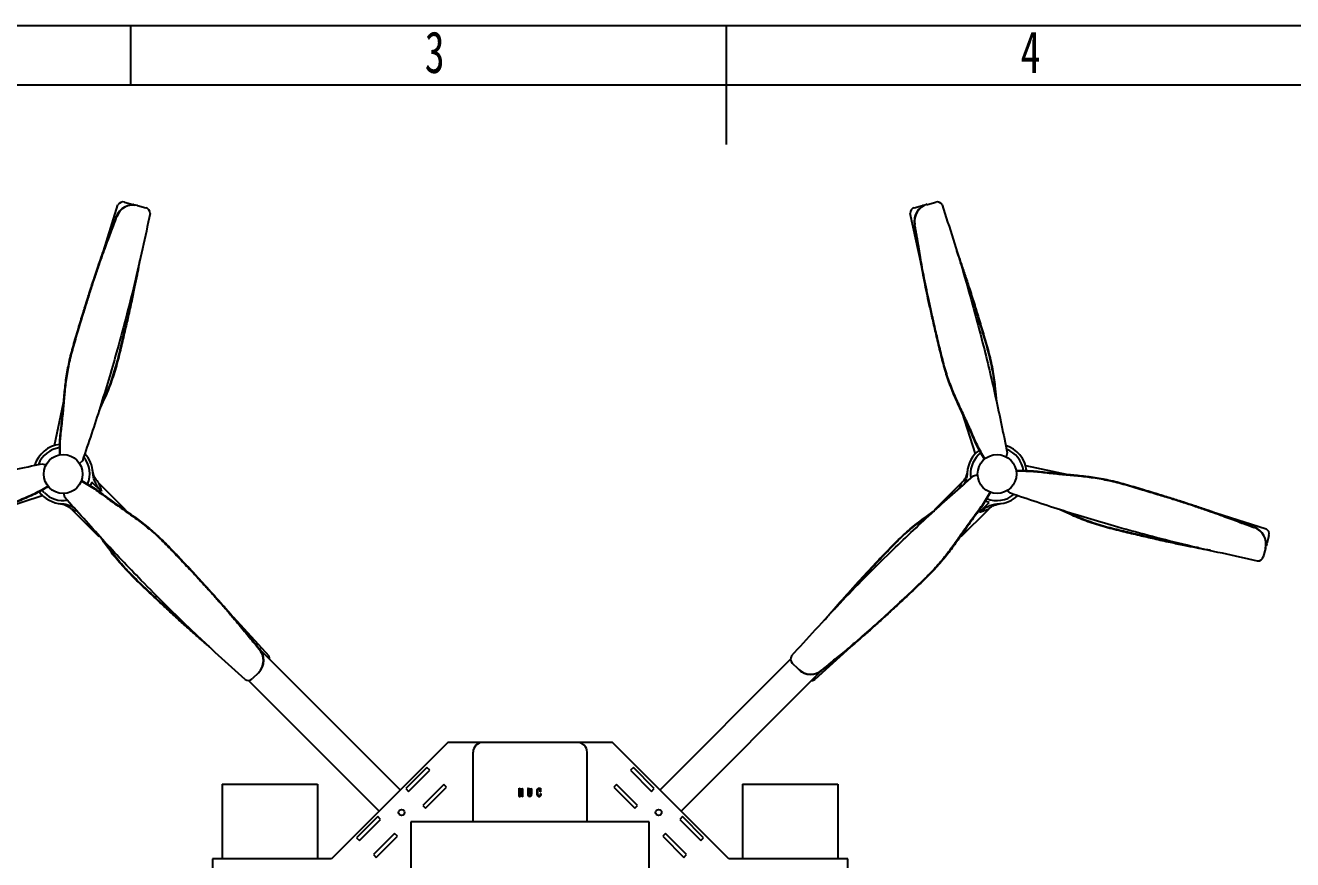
# Model space of a CAD drawing. Header units: millimetres. Extents: x 0 to 297, y 0 to 210.
# Drawn here: x 99.7 to 206, y 140 to 210 of the extents above; entities that cross this region are included whole.
import ezdxf

# ---------------------------------------------------------------- set-up
doc = ezdxf.new("R2010")
doc.units = ezdxf.units.MM
doc.layers.add('图框', color=7, linetype='Continuous')
doc.styles.add('SLDTEXTSTYLE5', font='TXT', dxfattribs={"width": 0.7})

msp = doc.modelspace()

# ---------------------------------------------------------------- linework, layer by layer
at = {"color": 7, "linetype": 'Continuous', "lineweight": 25}
for p, q in [((106.12, 190.7), (107.46, 194.93)), ((108.01, 195.17), (108.71, 194.98)), ((108.71, 194.98), (108.89, 194.93)), ((108.75, 194.97), (108.71, 194.98)), ((108.75, 194.97), (108.91, 194.92)), ((109.07, 194.89), (109.1, 194.88)), ((109.1, 194.88), (109.8, 194.69)), ((174.28, 194.69), (174.98, 194.88)), ((174.98, 194.88), (175.16, 194.92)), ((175.02, 194.89), (174.98, 194.88)), ((175.02, 194.89), (175.18, 194.92)), ((175.34, 194.97), (175.38, 194.98)), ((175.38, 194.98), (176.08, 195.17)), ((107.32, 193.94), (107.35, 193.93)), ((174.88, 189.87), (173.93, 194.21)), ((174.3, 193.27), (174.34, 193.28)), ((102.14, 174.74), (102.9, 178.31)), ((179.42, 174.05), (178.29, 177.53)), ((104.48, 173.47), (104.24, 173.22)), ((179.65, 173.93), (179.88, 174.13)), ((182.08, 174.13), (181.99, 173.79)), ((101.08, 173.2), (101.42, 173.11)), ((105.34, 172.63), (105.34, 172.62)), ((179.26, 172.2), (179.61, 172.3)), ((183.62, 173.07), (187.18, 172.32)), ((105.27, 171.68), (105.14, 171.35)), ((106.07, 170.88), (105.27, 171.68)), ((108.1, 169.35), (105.83, 171.62)), ((178.26, 171.62), (175.99, 169.35)), ((101.17, 170.54), (97.69, 169.41)), ((101.28, 170.77), (101.08, 171)), ((103.01, 170.39), (102.92, 170.73)), ((182.35, 170.73), (182.09, 170.98)), ((103.59, 169.38), (105.86, 167.11)), ((108.1, 169.35), (108.08, 169.32)), ((178.22, 167.11), (180.5, 169.38)), ((179.75, 169.14), (180.56, 169.95)), ((180.56, 169.95), (180.23, 170.07)), ((181.5, 169.87), (181.5, 169.87)), ((199.58, 169.09), (203.81, 167.75)), ((178.22, 167.11), (178.2, 167.14)), ((202.81, 167.9), (202.8, 167.86)), ((204.05, 167.2), (203.86, 166.5)), ((203.76, 166.11), (203.57, 165.41)), ((203.77, 166.15), (203.76, 166.11)), ((203.86, 166.5), (203.8, 166.33)), ((203.85, 166.46), (203.8, 166.31)), ((203.85, 166.46), (203.86, 166.5)), ((117.12, 160.36), (120.11, 157.08)), ((119.32, 157.7), (119.29, 157.67)), ((131.14, 145.84), (119.44, 157.54)), ((169.23, 158.1), (165.95, 155.1)), ((163.91, 156.8), (152.95, 145.84)), ((164.56, 155.97), (164.05, 156.48)), ((119.24, 155.68), (118.73, 155.17)), ((119.27, 155.71), (119.24, 155.68)), ((154.71, 144.07), (166.41, 155.77)), ((164.59, 155.94), (164.56, 155.97)), ((166.58, 155.89), (166.55, 155.92)), ((118.41, 155.03), (129.38, 144.07)), ((135.14, 149.83), (125.38, 140.07)), ((138.09, 149.83), (135.14, 149.83)), ((137.25, 149), (137.25, 143.17)), ((146, 149.83), (138.09, 149.83)), ((148.95, 149.83), (146, 149.83)), ((146.84, 143.17), (146.84, 149)), ((158.71, 140.07), (148.95, 149.83)), ((133.38, 147.72), (131.61, 145.96)), ((133.38, 147.72), (131.61, 145.96)), ((131.85, 145.72), (133.62, 147.49)), ((131.85, 145.72), (133.62, 147.49)), ((133.62, 147.49), (133.38, 147.72)), ((133.62, 147.49), (133.38, 147.72)), ((150.71, 147.72), (150.47, 147.49)), ((150.71, 147.72), (150.47, 147.49)), ((150.47, 147.49), (152.24, 145.72)), ((150.47, 147.49), (152.24, 145.72)), ((152.47, 145.96), (150.71, 147.72)), ((152.47, 145.96), (150.71, 147.72)), ((116.21, 146.33), (116.21, 140.07)), ((116.21, 146.33), (124.21, 146.33)), ((124.21, 146.33), (124.21, 140.07)), ((131.61, 145.96), (131.85, 145.72)), ((131.61, 145.96), (131.85, 145.72)), ((134.8, 146.31), (133.03, 144.54)), ((134.8, 146.31), (133.03, 144.54)), ((133.26, 144.31), (135.03, 146.07)), ((133.26, 144.31), (135.03, 146.07)), ((135.03, 146.07), (134.8, 146.31)), ((135.03, 146.07), (134.8, 146.31)), ((141.14, 146), (141.16, 146)), ((141.14, 145.46), (141.14, 146)), ((141.16, 146), (141.37, 145.4)), ((141.17, 145.86), (141.17, 145.35)), ((141.38, 145.26), (141.17, 145.86)), ((141.35, 145.99), (141.36, 146)), ((141.36, 145.98), (141.35, 145.99)), ((141.36, 146), (141.41, 145.94)), ((141.37, 145.4), (141.37, 145.86)), ((141.4, 145.86), (141.4, 145.26)), ((141.86, 145.99), (141.87, 146.01)), ((141.86, 145.98), (141.86, 145.99)), ((141.87, 146.01), (141.92, 145.94)), ((141.87, 145.55), (141.87, 145.86)), ((141.91, 145.85), (141.91, 145.55)), ((142.11, 145.99), (142.12, 146)), ((142.11, 145.97), (142.11, 145.99)), ((142.12, 146), (142.16, 145.94)), ((142.12, 145.58), (142.12, 145.86)), ((142.15, 145.86), (142.15, 145.8)), ((142.15, 145.8), (142.15, 145.54)), ((142.88, 145.93), (142.89, 145.91)), ((142.89, 145.91), (142.9, 145.98)), ((142.9, 145.98), (142.92, 145.98)), ((142.92, 145.98), (142.92, 145.68)), ((149.29, 146.31), (149.06, 146.07)), ((149.29, 146.31), (149.06, 146.07)), ((149.06, 146.07), (150.82, 144.31)), ((149.06, 146.07), (150.82, 144.31)), ((151.06, 144.54), (149.29, 146.31)), ((151.06, 144.54), (149.29, 146.31)), ((152.24, 145.72), (152.47, 145.96)), ((152.24, 145.72), (152.47, 145.96)), ((159.88, 146.33), (159.88, 140.07)), ((159.88, 146.33), (167.88, 146.33)), ((167.88, 146.33), (167.88, 140.07)), ((141.15, 145.28), (141.13, 145.33)), ((141.4, 145.26), (141.38, 145.26)), ((142.92, 145.68), (142.9, 145.68)), ((142.91, 145.49), (142.92, 145.55)), ((142.92, 145.55), (142.94, 145.54)), ((129.26, 143.6), (127.49, 141.83)), ((129.26, 143.6), (127.49, 141.83)), ((129.49, 143.36), (129.26, 143.6)), ((129.49, 143.36), (129.26, 143.6)), ((133.03, 144.54), (133.26, 144.31)), ((133.03, 144.54), (133.26, 144.31)), ((150.82, 144.31), (151.06, 144.54)), ((150.82, 144.31), (151.06, 144.54)), ((154.83, 143.6), (154.6, 143.36)), ((154.83, 143.6), (154.6, 143.36)), ((156.6, 141.83), (154.83, 143.6)), ((156.6, 141.83), (154.83, 143.6)), ((127.73, 141.59), (129.49, 143.36)), ((127.73, 141.59), (129.49, 143.36)), ((152.04, 143.17), (132.04, 143.17)), ((132.04, 143.17), (132.04, 123.17)), ((152.04, 123.17), (152.04, 143.17)), ((154.6, 143.36), (156.36, 141.59)), ((154.6, 143.36), (156.36, 141.59)), ((127.49, 141.83), (127.73, 141.59)), ((127.49, 141.83), (127.73, 141.59)), ((130.67, 142.18), (128.9, 140.42)), ((130.67, 142.18), (128.9, 140.42)), ((129.14, 140.18), (130.91, 141.95)), ((129.14, 140.18), (130.91, 141.95)), ((130.91, 141.95), (130.67, 142.18)), ((130.91, 141.95), (130.67, 142.18)), ((153.42, 142.18), (153.18, 141.95)), ((153.42, 142.18), (153.18, 141.95)), ((153.18, 141.95), (154.95, 140.18)), ((153.18, 141.95), (154.95, 140.18)), ((155.18, 140.42), (153.42, 142.18)), ((155.18, 140.42), (153.42, 142.18)), ((156.36, 141.59), (156.6, 141.83)), ((156.36, 141.59), (156.6, 141.83)), ((128.9, 140.42), (129.14, 140.18)), ((128.9, 140.42), (129.14, 140.18)), ((154.95, 140.18), (155.18, 140.42)), ((154.95, 140.18), (155.18, 140.42)), ((115.38, 140.07), (115.38, 126.26)), ((125.38, 140.07), (115.38, 140.07)), ((168.71, 140.07), (158.71, 140.07)), ((168.71, 126.26), (168.71, 140.07))]:
    msp.add_line(p, q, dxfattribs=at)
for centre, radius in [((102.86, 172.35), 1.63), ((181.23, 172.35), 1.63), ((131.26, 143.95), 0.25), ((152.83, 143.95), 0.25)]:
    msp.add_circle(centre, radius, dxfattribs=at)
for centre, radius, start, end in [((108.71, 193.46), 1.47, 75.901, 161.3007), ((108.75, 193.45), 1.47, 75.901, 161.3007), ((107.89, 194.7), 0.486, 75.6873, 151.7664), ((109.67, 194.22), 0.486, 358.2336, 74.3127), ((174.42, 194.22), 0.486, 105.6873, 181.7664), ((175.74, 193.56), 1.47, 105.901, 191.3007), ((175.78, 193.57), 1.47, 105.901, 191.3007), ((176.2, 194.7), 0.486, 28.2336, 104.3127), ((102.86, 172.35), 2.5, 96.3962, 163.0987), ((102.86, 172.35), 2.23, 97.2404, 159.0058), ((181.23, 172.35), 2.5, 6.3962, 73.0987), ((181.23, 172.35), 2.23, 7.2404, 69.0058), ((102.86, 172.35), 2.23, 337.2537, 39.4518), ((102.86, 172.35), 2.5, 2.9157, 42.977), ((181.23, 172.35), 2.5, 126.3764, 177.0843), ((181.23, 172.35), 2.23, 135, 188.9902), ((102.86, 172.35), 2.5, 216.3764, 267.0843), ((102.86, 172.35), 2.23, 225, 278.9902), ((181.23, 172.35), 2.23, 247.2537, 309.4518), ((181.23, 172.35), 2.5, 272.9157, 312.977), ((202.33, 166.47), 1.47, 345.901, 71.3007), ((202.34, 166.5), 1.47, 345.901, 71.3007), ((203.58, 167.32), 0.486, 345.6873, 61.7664), ((203.1, 165.54), 0.486, 268.2336, 344.3127), ((118.19, 156.7), 1.47, 315.901, 41.3007), ((118.22, 156.73), 1.47, 315.901, 41.3007), ((119.68, 156.82), 0.503, 358.0367, 31.1472), ((164.39, 156.82), 0.486, 148.2336, 224.3127), ((165.58, 157.02), 1.47, 225.901, 311.3007), ((165.61, 157), 1.47, 225.901, 311.3007), ((118.39, 155.52), 0.486, 238.2336, 314.3127), ((165.69, 155.53), 0.503, 268.0367, 301.1472), ((138.09, 149), 0.833, 90, 180), ((146, 149), 0.833, 0, 90)]:
    msp.add_arc(centre, radius, start, end, dxfattribs=at)
for points, knots in [([(176.62, 194.93), (177.24, 193.02), (178.47, 189.19), (179.94, 183.79), (181.14, 178.77), (181.77, 175.68), (182.08, 174.13)], [0, 0, 0, 0, 0.280354, 0.560215, 0.780034, 1, 1, 1, 1]), ([(102.57, 173.95), (102.57, 174.39), (102.56, 175.26), (102.74, 176.56), (102.86, 177.84), (102.96, 179.13), (103.11, 180.43), (103.35, 181.77), (103.72, 183.14), (104.12, 184.51), (104.51, 185.8), (104.87, 186.95), (105.19, 187.97), (105.51, 188.93), (105.82, 189.85), (106.12, 190.71), (106.39, 191.46), (106.65, 192.13), (106.88, 192.75), (107.1, 193.34), (107.25, 193.74), (107.32, 193.94)], [0, 0, 0, 0, 0.0633685, 0.1268838, 0.1892554, 0.2511203, 0.3139974, 0.3796083, 0.4479808, 0.5206501, 0.5859377, 0.6439557, 0.6954029, 0.740978, 0.7916937, 0.8354386, 0.8736564, 0.9077866, 0.9392648, 0.9695242, 1, 1, 1, 1]), ([(102.61, 173.96), (102.6, 174.39), (102.6, 175.27), (102.78, 176.56), (102.89, 177.85), (103, 179.13), (103.15, 180.43), (103.39, 181.77), (103.76, 183.14), (104.16, 184.51), (104.55, 185.8), (104.91, 186.95), (105.23, 187.96), (105.55, 188.93), (105.86, 189.84), (106.16, 190.7), (106.43, 191.45), (106.68, 192.12), (106.92, 192.74), (107.14, 193.33), (107.28, 193.73), (107.35, 193.93)], [0, 0, 0, 0, 0.0633892, 0.1269128, 0.1892851, 0.2511668, 0.3140764, 0.3797361, 0.4481311, 0.5207723, 0.5860219, 0.6440089, 0.6954316, 0.7409879, 0.7916872, 0.8354229, 0.8736372, 0.9077686, 0.9392512, 0.969517, 1, 1, 1, 1]), ([(110.16, 194.21), (109.74, 192.24), (108.89, 188.31), (107.46, 182.91), (105.99, 177.96), (104.99, 174.97), (104.48, 173.47)], [0, 0, 0, 0, 0.280354, 0.560215, 0.780034, 1, 1, 1, 1]), ([(180.18, 173.59), (179.96, 173.97), (179.52, 174.72), (179.02, 175.93), (178.48, 177.11), (177.93, 178.27), (177.41, 179.47), (176.95, 180.75), (176.58, 182.13), (176.25, 183.51), (175.94, 184.82), (175.67, 186), (175.44, 187.04), (175.23, 188.04), (175.04, 188.98), (174.88, 189.88), (174.74, 190.67), (174.62, 191.38), (174.51, 192.03), (174.41, 192.65), (174.34, 193.07), (174.3, 193.27)], [0, 0, 0, 0, 0.0633685, 0.1268838, 0.1892554, 0.2511203, 0.3139974, 0.3796083, 0.4479808, 0.5206501, 0.5859377, 0.6439557, 0.6954029, 0.740978, 0.7916937, 0.8354386, 0.8736564, 0.9077866, 0.9392648, 0.9695242, 1, 1, 1, 1]), ([(180.21, 173.62), (179.99, 173.99), (179.55, 174.75), (179.06, 175.96), (178.51, 177.13), (177.97, 178.29), (177.44, 179.49), (176.98, 180.77), (176.61, 182.15), (176.28, 183.53), (175.97, 184.84), (175.71, 186.01), (175.48, 187.06), (175.27, 188.05), (175.08, 189), (174.91, 189.89), (174.77, 190.68), (174.66, 191.39), (174.55, 192.04), (174.45, 192.66), (174.37, 193.08), (174.34, 193.28)], [0, 0, 0, 0, 0.063389, 0.126913, 0.189285, 0.251167, 0.314076, 0.379736, 0.448131, 0.520772, 0.586022, 0.644009, 0.695432, 0.740988, 0.791687, 0.835423, 0.873637, 0.907769, 0.939251, 0.969517, 1, 1, 1, 1]), ([(177.84, 191.07), (177.87, 190.96), (178.01, 190.58), (178.26, 189.88), (178.59, 188.9), (178.96, 187.77), (179.35, 186.55), (179.74, 185.25), (180.15, 183.9), (180.56, 182.47), (180.9, 180.99), (181.07, 179.65), (181.15, 178.8), (181.18, 178.44)], [0, 0, 0, 0, 0.0254415, 0.0928605, 0.1707724, 0.2613252, 0.3666698, 0.4630424, 0.5713482, 0.6890856, 0.8057521, 0.9162632, 1, 1, 1, 1]), ([(109.28, 190.26), (109.26, 190.15), (109.19, 189.75), (109.05, 189.02), (108.85, 188.01), (108.6, 186.83), (108.33, 185.59), (108.02, 184.27), (107.7, 182.9), (107.34, 181.44), (106.89, 180), (106.37, 178.75), (106.01, 177.98), (105.86, 177.65)], [0, 0, 0, 0, 0.025441, 0.092861, 0.170772, 0.261325, 0.36667, 0.463042, 0.571348, 0.689086, 0.805752, 0.916263, 1, 1, 1, 1]), ([(178.14, 190.11), (178.16, 190.04), (178.3, 189.66), (178.55, 188.9), (178.92, 187.76), (179.31, 186.55), (179.7, 185.25), (180.11, 183.91), (180.52, 182.47), (180.86, 181), (181.02, 179.76), (181.09, 179.03), (181.11, 178.78)], [0, 0, 0, 0, 0.017506, 0.104345, 0.205264, 0.322659, 0.430048, 0.550732, 0.681992, 0.812153, 0.935441, 1, 1, 1, 1]), ([(109.06, 189.28), (109.05, 189.21), (108.97, 188.81), (108.81, 188.02), (108.57, 186.85), (108.29, 185.61), (107.99, 184.29), (107.66, 182.92), (107.3, 181.47), (106.86, 180.03), (106.38, 178.87), (106.08, 178.21), (105.97, 177.98)], [0, 0, 0, 0, 0.017506, 0.104345, 0.205264, 0.322659, 0.430048, 0.550732, 0.681992, 0.812153, 0.935441, 1, 1, 1, 1]), ([(80.28, 167.75), (82.2, 168.37), (86.02, 169.6), (91.42, 171.06), (96.44, 172.27), (99.53, 172.89), (101.08, 173.2)], [0, 0, 0, 0, 0.280354, 0.560215, 0.780034, 1, 1, 1, 1]), ([(105.83, 171.63), (105.81, 171.65), (105.74, 171.72), (105.64, 171.85), (105.53, 172.01), (105.46, 172.16), (105.41, 172.3), (105.38, 172.42), (105.36, 172.52), (105.35, 172.58), (105.35, 172.61), (105.34, 172.62), (105.34, 172.62), (105.34, 172.63), (105.34, 172.63), (105.34, 172.63), (105.34, 172.63), (105.34, 172.63)], [0, 0, 0, 0, 0.077102, 0.252612, 0.414499, 0.560777, 0.688738, 0.794953, 0.87569, 0.928306, 0.952867, 0.957458, 0.960601, 0.964271, 0.970479, 0.984952, 1, 1, 1, 1]), ([(106.07, 170.88), (105.98, 170.98), (105.79, 171.19), (105.59, 171.56), (105.43, 171.96), (105.37, 172.27), (105.36, 172.44), (105.36, 172.48)], [0, 0, 0, 0, 0.233449, 0.474204, 0.703204, 0.938597, 1, 1, 1, 1]), ([(178.74, 172.62), (178.74, 172.62), (178.74, 172.61), (178.74, 172.59), (178.73, 172.54), (178.71, 172.43), (178.67, 172.26), (178.58, 172.04), (178.44, 171.83), (178.34, 171.69), (178.27, 171.63), (178.26, 171.63)], [0, 0, 0, 0, 0.00494, 0.023502, 0.053169, 0.14387, 0.309358, 0.54274, 0.754601, 0.977651, 1, 1, 1, 1]), ([(178.73, 172.48), (178.72, 172.36), (178.7, 172.13), (178.6, 171.78), (178.49, 171.57), (178.44, 171.46)], [0, 0, 0, 0, 0.327202, 0.662388, 1, 1, 1, 1]), ([(182.83, 172.64), (183.27, 172.65), (184.14, 172.65), (185.43, 172.48), (186.72, 172.36), (188, 172.25), (189.31, 172.1), (190.64, 171.86), (192.02, 171.5), (193.38, 171.09), (194.68, 170.7), (195.83, 170.34), (196.84, 170.02), (197.81, 169.7), (198.72, 169.4), (199.59, 169.09), (200.34, 168.82), (201.01, 168.57), (201.63, 168.33), (202.22, 168.11), (202.61, 167.97), (202.81, 167.9)], [0, 0, 0, 0, 0.063369, 0.126884, 0.189255, 0.25112, 0.313997, 0.379608, 0.447981, 0.52065, 0.585938, 0.643956, 0.695403, 0.740978, 0.791694, 0.835439, 0.873656, 0.907787, 0.939265, 0.969524, 1, 1, 1, 1]), ([(182.84, 172.61), (183.27, 172.61), (184.14, 172.61), (185.44, 172.44), (186.72, 172.32), (188.01, 172.21), (189.31, 172.06), (190.64, 171.82), (192.02, 171.46), (193.38, 171.05), (194.67, 170.66), (195.82, 170.31), (196.84, 169.98), (197.8, 169.67), (198.72, 169.36), (199.58, 169.05), (200.33, 168.78), (201, 168.53), (201.62, 168.3), (202.21, 168.07), (202.6, 167.93), (202.8, 167.86)], [0, 0, 0, 0, 0.063389, 0.126913, 0.189285, 0.251167, 0.314076, 0.379736, 0.448131, 0.520772, 0.586022, 0.644009, 0.695432, 0.740988, 0.791687, 0.835423, 0.873637, 0.907769, 0.939251, 0.969517, 1, 1, 1, 1]), ([(101.6, 171.33), (101.22, 171.11), (100.46, 170.67), (99.26, 170.18), (98.08, 169.64), (96.92, 169.09), (95.72, 168.57), (94.44, 168.11), (93.07, 167.74), (91.68, 167.41), (90.37, 167.1), (89.2, 166.83), (88.16, 166.6), (87.16, 166.39), (86.22, 166.21), (85.32, 166.04), (84.53, 165.9), (83.83, 165.78), (83.17, 165.67), (82.55, 165.57), (82.14, 165.5), (81.93, 165.46)], [0, 0, 0, 0, 0.063389, 0.126913, 0.189285, 0.251167, 0.314076, 0.379736, 0.448131, 0.520772, 0.586022, 0.644009, 0.695432, 0.740988, 0.791687, 0.835423, 0.873637, 0.907769, 0.939251, 0.969517, 1, 1, 1, 1]), ([(101.62, 171.3), (101.24, 171.08), (100.49, 170.64), (99.28, 170.15), (98.11, 169.61), (96.94, 169.06), (95.74, 168.53), (94.46, 168.07), (93.09, 167.7), (91.7, 167.37), (90.39, 167.06), (89.21, 166.8), (88.17, 166.57), (87.17, 166.36), (86.23, 166.17), (85.33, 166), (84.54, 165.86), (83.84, 165.74), (83.19, 165.64), (82.56, 165.53), (82.15, 165.46), (81.94, 165.42)], [0, 0, 0, 0, 0.063369, 0.126884, 0.189255, 0.25112, 0.313997, 0.379608, 0.447981, 0.52065, 0.585938, 0.643956, 0.695403, 0.740978, 0.791694, 0.835439, 0.873656, 0.907787, 0.939265, 0.969524, 1, 1, 1, 1]), ([(104.38, 171.77), (104.75, 171.55), (105.51, 171.12), (106.54, 170.32), (107.6, 169.58), (108.66, 168.84), (109.71, 168.06), (110.75, 167.18), (111.76, 166.18), (112.73, 165.15), (113.65, 164.17), (114.47, 163.28), (115.19, 162.5), (115.87, 161.74), (116.51, 161.01), (117.1, 160.32), (117.61, 159.71), (118.07, 159.16), (118.49, 158.65), (118.89, 158.16), (119.16, 157.84), (119.29, 157.67)], [0, 0, 0, 0, 0.0633892, 0.1269128, 0.1892851, 0.2511668, 0.3140764, 0.3797361, 0.4481311, 0.5207723, 0.5860219, 0.6440089, 0.6954316, 0.7409879, 0.7916872, 0.8354229, 0.8736372, 0.9077686, 0.9392512, 0.969517, 1, 1, 1, 1]), ([(104.39, 171.8), (104.77, 171.59), (105.53, 171.16), (106.56, 170.36), (107.61, 169.61), (108.67, 168.88), (109.73, 168.1), (110.76, 167.22), (111.77, 166.22), (112.75, 165.18), (113.68, 164.2), (114.49, 163.32), (115.21, 162.53), (115.89, 161.77), (116.53, 161.04), (117.13, 160.35), (117.64, 159.74), (118.09, 159.19), (118.51, 158.67), (118.92, 158.18), (119.18, 157.86), (119.32, 157.7)], [0, 0, 0, 0, 0.0633685, 0.1268838, 0.1892554, 0.2511203, 0.3139974, 0.3796083, 0.4479808, 0.5206501, 0.5859377, 0.6439557, 0.6954029, 0.740978, 0.7916937, 0.8354386, 0.8736564, 0.9077866, 0.9392648, 0.9695242, 1, 1, 1, 1]), ([(105.83, 171.62), (105.82, 171.62), (105.82, 171.63), (105.85, 171.56), (105.9, 171.44), (105.96, 171.28), (106.03, 171.07), (106.06, 170.93), (106.07, 170.88)], [0, 0, 0, 0, 0.067582, 0.277589, 0.359624, 0.599745, 0.846551, 1, 1, 1, 1]), ([(163.98, 157.08), (165.33, 158.57), (168.02, 161.55), (171.97, 165.52), (175.71, 169.07), (178.08, 171.16), (179.26, 172.2)], [0, 0, 0, 0, 0.280354, 0.560215, 0.780034, 1, 1, 1, 1]), ([(178.09, 171.15), (178.11, 171.23), (178.17, 171.4), (178.23, 171.55), (178.27, 171.63), (178.26, 171.62), (178.26, 171.62)], [0, 0, 0, 0, 0.361968, 0.692828, 0.889454, 1, 1, 1, 1]), ([(118.14, 155.1), (116.64, 156.45), (113.67, 159.15), (109.7, 163.1), (106.14, 166.84), (104.06, 169.2), (103.01, 170.39)], [0, 0, 0, 0, 0.280354, 0.560215, 0.780034, 1, 1, 1, 1]), ([(180.65, 170.84), (180.43, 170.46), (180, 169.7), (179.2, 168.67), (178.45, 167.61), (177.72, 166.56), (176.94, 165.5), (176.06, 164.47), (175.06, 163.46), (174.03, 162.48), (173.04, 161.56), (172.16, 160.74), (171.37, 160.02), (170.61, 159.34), (169.89, 158.71), (169.2, 158.11), (168.58, 157.6), (168.03, 157.14), (167.52, 156.73), (167.03, 156.32), (166.71, 156.06), (166.55, 155.92)], [0, 0, 0, 0, 0.0633892, 0.1269128, 0.1892851, 0.2511668, 0.3140764, 0.3797361, 0.4481311, 0.5207723, 0.5860219, 0.6440089, 0.6954316, 0.7409879, 0.7916872, 0.8354229, 0.8736372, 0.9077686, 0.9392512, 0.969517, 1, 1, 1, 1]), ([(180.68, 170.82), (180.47, 170.45), (180.03, 169.69), (179.23, 168.65), (178.49, 167.6), (177.75, 166.54), (176.98, 165.48), (176.1, 164.45), (175.09, 163.44), (174.06, 162.46), (173.08, 161.54), (172.19, 160.72), (171.4, 160), (170.64, 159.32), (169.92, 158.68), (169.23, 158.09), (168.61, 157.57), (168.06, 157.12), (167.55, 156.7), (167.06, 156.3), (166.74, 156.03), (166.58, 155.89)], [0, 0, 0, 0, 0.063369, 0.126884, 0.189255, 0.25112, 0.313997, 0.379608, 0.447981, 0.52065, 0.585938, 0.643956, 0.695403, 0.740978, 0.791694, 0.835439, 0.873656, 0.907787, 0.939265, 0.969524, 1, 1, 1, 1]), ([(203.09, 165.05), (201.12, 165.48), (197.19, 166.32), (191.78, 167.75), (186.83, 169.22), (183.84, 170.23), (182.35, 170.73)], [0, 0, 0, 0, 0.280354, 0.560215, 0.780034, 1, 1, 1, 1]), ([(102.59, 169.87), (102.59, 169.87), (102.6, 169.87), (102.62, 169.86), (102.67, 169.86), (102.78, 169.84), (102.96, 169.79), (103.17, 169.7), (103.38, 169.57), (103.52, 169.46), (103.58, 169.39), (103.59, 169.38)], [0, 0, 0, 0, 0.0049404, 0.0235023, 0.0531688, 0.1438695, 0.3093575, 0.5427403, 0.7546006, 0.977651, 1, 1, 1, 1]), ([(102.73, 169.86), (102.85, 169.85), (103.08, 169.82), (103.43, 169.72), (103.64, 169.61), (103.75, 169.56)], [0, 0, 0, 0, 0.327202, 0.662388, 1, 1, 1, 1]), ([(104.07, 169.21), (103.98, 169.24), (103.82, 169.29), (103.66, 169.36), (103.59, 169.39), (103.59, 169.39), (103.59, 169.39)], [0, 0, 0, 0, 0.361968, 0.692828, 0.889454, 1, 1, 1, 1]), ([(166.72, 160.06), (166.79, 160.14), (167.05, 160.45), (167.54, 161.02), (168.22, 161.79), (169.02, 162.68), (169.88, 163.63), (170.8, 164.62), (171.77, 165.64), (172.8, 166.72), (173.91, 167.74), (174.99, 168.57), (175.68, 169.06), (175.98, 169.27)], [0, 0, 0, 0, 0.025441, 0.092861, 0.170772, 0.261325, 0.36667, 0.463042, 0.571348, 0.689086, 0.805752, 0.916263, 1, 1, 1, 1]), ([(179.75, 169.14), (179.86, 169.23), (180.07, 169.42), (180.44, 169.63), (180.83, 169.78), (181.14, 169.84), (181.32, 169.85), (181.36, 169.86)], [0, 0, 0, 0, 0.233449, 0.4742043, 0.703204, 0.9385971, 1, 1, 1, 1]), ([(180.5, 169.39), (180.5, 169.39), (180.51, 169.39), (180.44, 169.36), (180.32, 169.31), (180.16, 169.25), (179.95, 169.19), (179.81, 169.15), (179.75, 169.14)], [0, 0, 0, 0, 0.067582, 0.277589, 0.359624, 0.599745, 0.846551, 1, 1, 1, 1]), ([(180.5, 169.38), (180.52, 169.4), (180.59, 169.48), (180.72, 169.58), (180.88, 169.68), (181.04, 169.75), (181.18, 169.8), (181.3, 169.83), (181.39, 169.85), (181.45, 169.86), (181.49, 169.87), (181.5, 169.87), (181.5, 169.87), (181.5, 169.87), (181.5, 169.87), (181.5, 169.87), (181.5, 169.87), (181.5, 169.87)], [0, 0, 0, 0, 0.0771018, 0.2526122, 0.4144988, 0.5607775, 0.6887376, 0.7949526, 0.87569, 0.9283063, 0.9528667, 0.957458, 0.9606008, 0.9642709, 0.9704786, 0.9849522, 1, 1, 1, 1]), ([(199.13, 165.94), (199.02, 165.95), (198.62, 166.02), (197.89, 166.16), (196.88, 166.36), (195.71, 166.61), (194.46, 166.89), (193.14, 167.19), (191.77, 167.52), (190.32, 167.87), (188.88, 168.32), (187.62, 168.84), (186.86, 169.2), (186.52, 169.35)], [0, 0, 0, 0, 0.025441, 0.092861, 0.170772, 0.261325, 0.36667, 0.463042, 0.571348, 0.689086, 0.805752, 0.916263, 1, 1, 1, 1]), ([(198.15, 166.15), (198.09, 166.17), (197.68, 166.24), (196.9, 166.4), (195.73, 166.65), (194.48, 166.92), (193.16, 167.23), (191.79, 167.55), (190.34, 167.91), (188.9, 168.36), (187.75, 168.83), (187.08, 169.14), (186.85, 169.24)], [0, 0, 0, 0, 0.017506, 0.104345, 0.205264, 0.322659, 0.430048, 0.550732, 0.681992, 0.812153, 0.935441, 1, 1, 1, 1]), ([(167.4, 160.8), (167.44, 160.85), (167.71, 161.16), (168.24, 161.76), (169.04, 162.65), (169.9, 163.59), (170.82, 164.58), (171.79, 165.61), (172.82, 166.69), (173.93, 167.71), (174.92, 168.47), (175.52, 168.89), (175.72, 169.04)], [0, 0, 0, 0, 0.017506, 0.104345, 0.205264, 0.322659, 0.430048, 0.550732, 0.681992, 0.812153, 0.935441, 1, 1, 1, 1]), ([(115.16, 157.84), (115.07, 157.91), (114.76, 158.17), (114.19, 158.66), (113.42, 159.34), (112.53, 160.14), (111.59, 161), (110.6, 161.93), (109.57, 162.89), (108.49, 163.93), (107.47, 165.04), (106.64, 166.11), (106.15, 166.81), (105.94, 167.11)], [0, 0, 0, 0, 0.025441, 0.092861, 0.170772, 0.261325, 0.36667, 0.463042, 0.571348, 0.689086, 0.805752, 0.916263, 1, 1, 1, 1]), ([(114.41, 158.52), (114.36, 158.57), (114.05, 158.83), (113.45, 159.37), (112.56, 160.16), (111.62, 161.02), (110.63, 161.95), (109.61, 162.91), (108.53, 163.95), (107.5, 165.06), (106.74, 166.04), (106.32, 166.64), (106.17, 166.85)], [0, 0, 0, 0, 0.017506, 0.104345, 0.205264, 0.322659, 0.430048, 0.550732, 0.681992, 0.812153, 0.935441, 1, 1, 1, 1]), ([(141.37, 145.86), (141.37, 145.88), (141.37, 145.92), (141.36, 145.96), (141.36, 145.98)], [0, 0, 0, 0, 0.5605, 1, 1, 1, 1]), ([(141.41, 145.94), (141.41, 145.93), (141.4, 145.9), (141.4, 145.88), (141.4, 145.86)], [0, 0, 0, 0, 0.559267, 1, 1, 1, 1]), ([(141.87, 145.86), (141.87, 145.89), (141.87, 145.92), (141.87, 145.96), (141.86, 145.98)], [0, 0, 0, 0, 0.560123, 1, 1, 1, 1]), ([(141.92, 145.94), (141.91, 145.92), (141.91, 145.89), (141.91, 145.86), (141.91, 145.85)], [0, 0, 0, 0, 0.559736, 1, 1, 1, 1]), ([(142.12, 145.86), (142.12, 145.88), (142.12, 145.92), (142.11, 145.96), (142.11, 145.97)], [0, 0, 0, 0, 0.560144, 1, 1, 1, 1]), ([(142.16, 145.94), (142.16, 145.92), (142.15, 145.9), (142.15, 145.87), (142.15, 145.86)], [0, 0, 0, 0, 0.559488, 1, 1, 1, 1]), ([(142.81, 145.27), (142.8, 145.27), (142.77, 145.27), (142.74, 145.29), (142.71, 145.31), (142.67, 145.37), (142.63, 145.51), (142.63, 145.65), (142.64, 145.75)], [0, 0, 0, 0, 0.062511, 0.125174, 0.187621, 0.250253, 0.499994, 1, 1, 1, 1]), ([(142.64, 145.75), (142.64, 145.8), (142.66, 145.88), (142.71, 145.95), (142.75, 145.99), (142.78, 145.99), (142.79, 145.99)], [0, 0, 0, 0, 0.50089, 0.750047, 0.875473, 1, 1, 1, 1]), ([(142.8, 145.95), (142.79, 145.95), (142.77, 145.95), (142.74, 145.94), (142.69, 145.89), (142.66, 145.76), (142.66, 145.65), (142.66, 145.58)], [0, 0, 0, 0, 0.062525, 0.1251, 0.249609, 0.499352, 1, 1, 1, 1]), ([(142.79, 145.99), (142.81, 145.98), (142.85, 145.97), (142.87, 145.94), (142.88, 145.93)], [0, 0, 0, 0, 0.558646, 1, 1, 1, 1]), ([(142.9, 145.68), (142.9, 145.73), (142.9, 145.81), (142.87, 145.9), (142.84, 145.94), (142.81, 145.95), (142.8, 145.95)], [0, 0, 0, 0, 0.501282, 0.751056, 0.875503, 1, 1, 1, 1]), ([(141.13, 145.33), (141.13, 145.34), (141.13, 145.35), (141.14, 145.38), (141.14, 145.4), (141.14, 145.43), (141.14, 145.45), (141.14, 145.46)], [0, 0, 0, 0, 0.167479, 0.3381, 0.558751, 0.779357, 1, 1, 1, 1]), ([(141.17, 145.35), (141.17, 145.34), (141.17, 145.31), (141.17, 145.28), (141.17, 145.26), (141.17, 145.26), (141.16, 145.26), (141.16, 145.26), (141.16, 145.26), (141.16, 145.26), (141.15, 145.27), (141.15, 145.28), (141.15, 145.28)], [0, 0, 0, 0, 0.419771, 0.604451, 0.749466, 0.766078, 0.773097, 0.780193, 0.796993, 0.813838, 0.917631, 1, 1, 1, 1]), ([(142.01, 145.27), (141.99, 145.28), (141.97, 145.28), (141.93, 145.31), (141.9, 145.34), (141.87, 145.42), (141.87, 145.49), (141.87, 145.55)], [0, 0, 0, 0, 0.124824, 0.249903, 0.374788, 0.49989, 1, 1, 1, 1]), ([(141.91, 145.55), (141.91, 145.5), (141.9, 145.44), (141.93, 145.36), (141.95, 145.34), (141.99, 145.32), (142.01, 145.32), (142.02, 145.32)], [0, 0, 0, 0, 0.500552, 0.62555, 0.750356, 0.875214, 1, 1, 1, 1]), ([(142.15, 145.54), (142.15, 145.48), (142.15, 145.41), (142.12, 145.33), (142.09, 145.29), (142.05, 145.27), (142.02, 145.27), (142.01, 145.27)], [0, 0, 0, 0, 0.500105, 0.625382, 0.750642, 0.875211, 1, 1, 1, 1]), ([(142.02, 145.32), (142.04, 145.32), (142.06, 145.32), (142.1, 145.36), (142.13, 145.45), (142.12, 145.52), (142.12, 145.58)], [0, 0, 0, 0, 0.124469, 0.249117, 0.498138, 1, 1, 1, 1]), ([(142.66, 145.58), (142.67, 145.52), (142.68, 145.44), (142.71, 145.36), (142.75, 145.31), (142.78, 145.31), (142.79, 145.31)], [0, 0, 0, 0, 0.501384, 0.750668, 0.87577, 1, 1, 1, 1]), ([(142.79, 145.31), (142.8, 145.31), (142.82, 145.31), (142.85, 145.32), (142.87, 145.34), (142.9, 145.4), (142.91, 145.45), (142.91, 145.49)], [0, 0, 0, 0, 0.12484, 0.249927, 0.374951, 0.500103, 1, 1, 1, 1]), ([(142.94, 145.54), (142.94, 145.49), (142.94, 145.4), (142.89, 145.31), (142.85, 145.28), (142.82, 145.27), (142.81, 145.27)], [0, 0, 0, 0, 0.501053, 0.750179, 0.87515, 1, 1, 1, 1])]:
    msp.add_open_spline(points, degree=3, knots=knots, dxfattribs=at)
at = {"layer": '图框'}
for p, q in [((0, 210), (297, 210)), ((108.5, 210), (108.5, 205))]:
    msp.add_line(p, q, dxfattribs=at)
at = {"layer": '图框', "lineweight": 25}
msp.add_line((158.5, 210), (158.5, 200), dxfattribs=at)
at = {"layer": '图框', "linetype": 'Continuous', "lineweight": 25}
msp.add_line((25, 205), (292, 205), dxfattribs=at)

# ---------------------------------------------------------------- texts
at = {"layer": '图框', "char_height": 3.5, "attachment_point": 2, "style": 'SLDTEXTSTYLE5'}
for s, insert in [('3', (134.04, 209.5)), ('4', (184.04, 209.5))]:
    msp.add_mtext(s, dxfattribs=dict(at, insert=insert))

doc.saveas('drawing.dxf')
